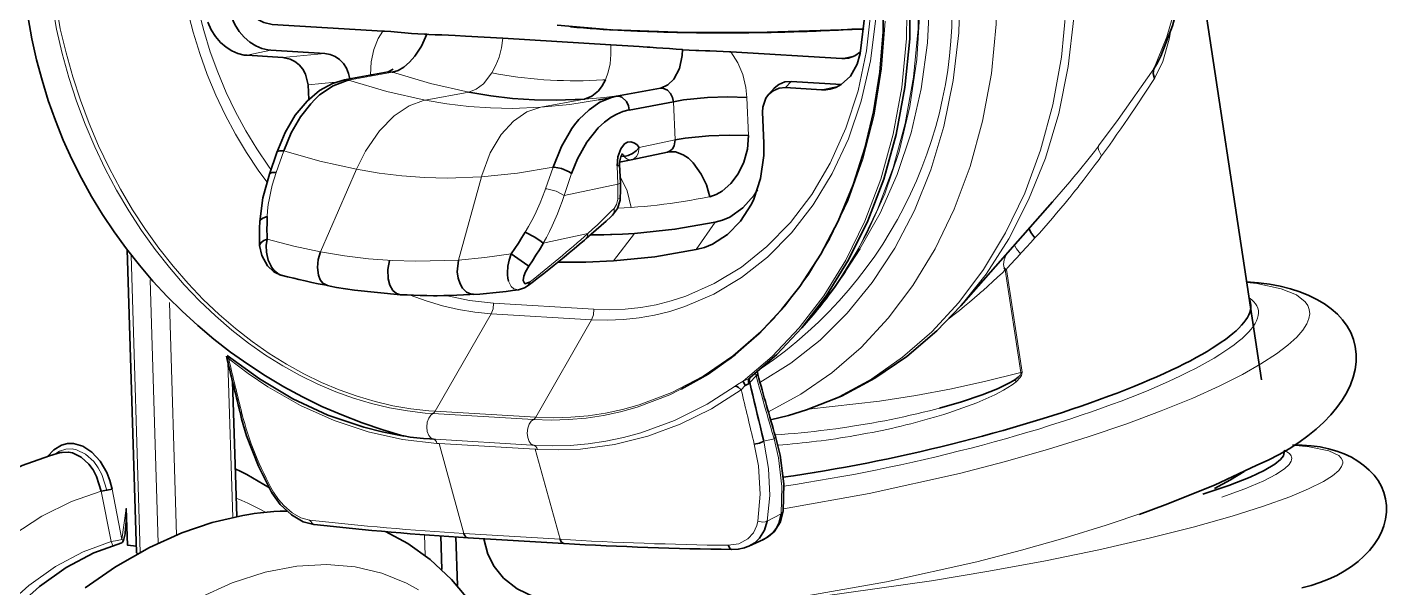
# Model space of a CAD drawing. Header units: millimetres. Extents: x 0 to 174, y 0 to 33.
# Drawn here: x 27.032 to 29.075, y 22.279 to 23.12 of the extents above; entities that cross this region are included whole.
import ezdxf

# ---------------------------------------------------------------- set-up
doc = ezdxf.new("R2010")
doc.units = ezdxf.units.MM
doc.layers.add('PDF2_형상', color=157, linetype='Continuous', true_color=0x405f80)

msp = doc.modelspace()

# ---------------------------------------------------------------- linework, layer by layer
at = {"layer": 'PDF2_형상', "color": 7, "lineweight": 13}
for points in [[(28.144, 22.5428), (28.1928, 22.5692), (28.2393, 22.6014), (28.2831, 22.6394), (28.3236, 22.6833), (28.3608, 22.7326), (28.394, 22.7872), (28.4228, 22.8468), (28.4467, 22.911), (28.4654, 22.979), (28.4785, 23.0504), (28.4856, 23.1244), (28.4865, 23.2003), (28.4861, 23.2114), (28.591, 23.2339), (28.4217, 27.4062, 0.371242), (27.789, 28.1911), (27.7931, 28.1917), (27.7969, 28.1917)], [(28.1471, 22.5308), (28.1735, 22.5374), (28.1996, 22.5453), (28.2503, 22.5658), (28.299, 22.5924), (28.3454, 22.6249), (28.389, 22.6631), (28.4296, 22.7071), (28.4667, 22.7565), (28.4997, 22.8114), (28.5285, 22.871), (28.5522, 22.9353), (28.5707, 23.0033), (28.5836, 23.0749), (28.5906, 23.149), (28.5914, 23.2249), (28.591, 23.2339), (28.5988, 23.2358), (28.604, 23.2378), (28.4347, 27.4103, 0.277903), (27.9915, 28.1425)], [(28.2106, 22.6879), (28.2471, 22.7356), (28.2797, 22.7885), (28.3079, 22.8464), (28.3314, 22.9089), (28.3494, 22.9753), (28.3619, 23.045), (28.3685, 23.1174), (28.3689, 23.1914), (28.3688, 23.1943), (28.3697, 23.195), (28.3707, 23.1956), (28.2012, 27.3679, 0.237947), (27.8571, 28.0228)], [(28.2608, 22.756), (28.2919, 22.8106), (28.3186, 22.8699), (28.3401, 22.9335), (28.3564, 23.001), (28.3668, 23.0715), (28.3712, 23.1444), (28.3707, 23.1956), (28.3857, 23.2062), (28.2164, 27.3786, 0.238475), (27.8886, 28.0021)], [(27.7854, 22.7372, 0.014819), (27.8731, 22.8103), (27.8728, 22.8063), (27.8708, 22.8029)], [(28.5131, 22.7929), (28.5164, 22.7875), (28.5222, 22.7801), (28.5076, 22.7644), (28.5028, 22.7588), (28.5014, 22.7568), (28.5013, 22.7562), (28.5246, 22.6024), (28.5237, 22.5972), (28.5219, 22.5942), (28.5156, 22.5879), (28.5096, 22.5832), (28.4969, 22.5753), (28.4839, 22.5685), (28.4567, 22.5564), (28.4147, 22.5414), (28.4071, 22.5389, -0.028634), (28.2929, 22.5107), (28.2742, 22.5074), (28.2737, 22.5072, -0.02337), (28.1582, 22.4928)], [(27.4017, 22.4224, -0.068703), (27.3542, 22.5406, -0.002103), (27.3344, 22.6222), (27.3635, 22.6003), (27.3932, 22.5803), (27.4421, 22.5525), (27.4924, 22.5301), (27.5435, 22.5131), (27.5951, 22.5015), (27.6468, 22.4956), (27.6485, 22.4954), (27.65, 22.4954)], [(27.8314, 22.3517, 0.012205), (28.0838, 22.3426), (28.0997, 22.345), (28.1133, 22.3524), (28.1215, 22.3613), (28.1269, 22.3725), (28.1283, 22.3788), (28.1318, 22.4192), (28.129, 22.4617), (28.1228, 22.4946, -0.00267), (28.1033, 22.5761), (28.0586, 22.5474), (28.0117, 22.5242), (27.9631, 22.5062), (27.9129, 22.4939), (27.8619, 22.4871), (27.8297, 22.4857), (27.7974, 22.4865), (27.7958, 22.4867), (27.7943, 22.4867), (27.8314, 22.3517), (27.6871, 22.3603), (27.65, 22.4954), (27.7943, 22.4867)], [(27.3992, 22.4215), (27.3993, 22.4215), (27.3994, 22.4215), (27.4003, 22.4218), (27.4017, 22.4224), (27.409, 22.4111), (27.4169, 22.4021), (27.4296, 22.3913), (27.4426, 22.384), (27.4558, 22.3804, 0.012911), (27.6871, 22.3603)]]:
    msp.add_lwpolyline(points, format="xyb", dxfattribs=at)
at = {"layer": 'PDF2_형상', "color": 7, "lineweight": 35}
for points in [[(27.5971, 22.5065, -0.342168), (27.024, 23.2646), (26.8547, 27.4369), (26.8544, 27.5015), (26.8587, 27.5653), (26.8678, 27.6278), (26.8812, 27.6886), (26.9006, 27.7508), (26.9249, 27.8103), (26.954, 27.8661), (26.984, 27.9129), (27.0176, 27.956), (27.0508, 27.9917), (27.0919, 28.0281), (27.1358, 28.0594), (27.1829, 28.0858), (27.2217, 28.1028), (27.2708, 28.1186), (27.291, 28.1233)], [(27.5661, 28.0844), (27.4156, 28.0935), (27.4072, 28.094), (27.4153, 28.0936), (27.5658, 28.0846, -0.37493), (28.1471, 27.3594), (28.3164, 23.1871), (28.3168, 23.1746), (28.3163, 23.1131), (28.3111, 23.0524), (28.3018, 22.9931), (28.2888, 22.9383), (28.2713, 22.8836), (28.2485, 22.8288), (28.2225, 22.7793), (28.1913, 22.7311), (28.1639, 22.6963), (28.1301, 22.6603), (28.094, 22.6283), (28.0535, 22.5994), (28.0133, 22.5767)], [(27.8471, 23.1207), (27.8568, 23.1197), (27.8667, 23.1189), (27.8764, 23.1181), (27.8863, 23.1174), (27.8961, 23.1167), (27.9058, 23.1161), (27.9081, 23.116), (27.9179, 23.1154), (27.9276, 23.1149), (27.9375, 23.1144), (27.9474, 23.114), (27.9476, 23.114), (27.9771, 23.1129), (27.9869, 23.1126), (27.9968, 23.1124), (28.0067, 23.1121), (28.0165, 23.1119), (28.0264, 23.1118), (28.0362, 23.1117), (28.0443, 23.1117), (28.0556, 23.1115), (28.0654, 23.1115), (28.0753, 23.1115), (28.0851, 23.1115), (28.0949, 23.1115), (28.1047, 23.1117), (28.1146, 23.1117), (28.1244, 23.1118), (28.1343, 23.1119), (28.1442, 23.1122), (28.1483, 23.1122), (28.1622, 23.1126, 0.007688), (28.2694, 23.1167), (28.126, 23.1121), (28.005, 23.1124), (27.9099, 23.1161), (28.0196, 23.1121), (28.1575, 23.1126), (28.2694, 23.1167), (28.2696, 23.1165), (28.1437, 23.1122), (28.0215, 23.1119), (27.9081, 23.116), (27.8272, 23.1228)], [(28.2811, 22.7876), (28.2608, 22.756, -0.03448), (28.2106, 22.6879), (28.1944, 22.669)], [(28.1353, 22.3508), (28.1403, 22.3532), (28.1528, 22.3629), (28.1622, 22.3776), (28.1662, 22.3936), (28.1671, 22.4347), (28.1615, 22.4778), (28.1546, 22.5061, -0.003026), (28.1281, 22.5989)], [(27.6935, 22.354, -0.013402), (27.4626, 22.3739), (27.4621, 22.3739), (27.4617, 22.374), (27.4558, 22.3804)], [(27.6871, 22.3603), (27.6881, 22.3578), (27.6894, 22.3557), (27.6911, 22.3544), (27.6929, 22.3539), (27.8372, 22.3453), (27.8375, 22.3453), (27.8376, 22.3453, 0.011671), (28.089, 22.3364), (28.0879, 22.3367), (28.086, 22.3383), (28.0838, 22.3426)]]:
    msp.add_lwpolyline(points, format="xyb", dxfattribs=at)
for points in [[(28.7329, 23.0767), (28.7501, 23.1221), (28.7639, 23.1721), (28.7736, 23.2276), (28.7781, 23.2842), (28.7778, 23.3297), (28.6085, 27.5022), (28.6081, 27.5114), (28.6025, 27.5675), (28.5921, 27.6226), (28.5757, 27.6806), (28.5572, 27.7293), (28.5336, 27.7783), (28.5082, 27.8211), (28.4858, 27.8529), (28.4614, 27.8829), (28.4349, 27.9108), (28.4081, 27.9353), (28.3665, 27.9665), (28.3371, 27.9844), (28.3064, 27.9999)], [(28.1872, 27.3603), (28.3565, 23.1879), (28.3568, 23.1775), (28.356, 23.1026), (28.3487, 23.0296), (28.3358, 22.9592), (28.3171, 22.8922), (28.2932, 22.8292), (28.2644, 22.7707), (28.2314, 22.7172), (28.1944, 22.669), (28.1567, 22.629), (28.116, 22.5938), (28.1154, 22.5933), (28.1151, 22.5929), (28.1144, 22.5915), (28.114, 22.5879), (28.1146, 22.585)], [(27.5161, 23.0424), (27.5143, 23.0506), (27.5111, 23.0583), (27.5065, 23.0654), (27.5006, 23.0714), (27.4939, 23.076), (27.4867, 23.079), (27.4785, 23.0806), (27.3976, 23.0854), (27.3932, 23.0858), (27.3839, 23.0881), (27.3749, 23.0919), (27.3658, 23.0976), (27.3576, 23.1049), (27.3501, 23.1137), (27.3436, 23.1239), (27.3383, 23.1351), (27.3346, 23.1471), (27.3325, 23.1554), (27.3204, 23.22), (27.3147, 23.2849), (27.3083, 23.4406)], [(27.3308, 23.4454), (27.3374, 23.2835), (27.3421, 23.2279), (27.3515, 23.1728), (27.3546, 23.1622), (27.3592, 23.1525), (27.3649, 23.1439), (27.3717, 23.1365), (27.3792, 23.131), (27.3871, 23.1269), (27.3993, 23.1242), (27.5658, 23.1142), (27.5667, 23.1142), (27.5676, 23.114)], [(28.7781, 23.2886), (28.8837, 22.5907)], [(28.289, 23.255), (28.2906, 23.2165), (28.291, 23.2064), (28.2894, 23.1424), (28.2818, 23.0806), (28.2774, 23.0644), (28.2671, 23.0465), (28.2532, 23.0339), (28.2453, 23.0297), (28.2368, 23.0271), (28.2303, 23.0261), (28.2235, 23.0261), (28.1699, 23.0293), (28.1601, 23.0285), (28.1513, 23.0247), (28.1444, 23.019)], [(27.4544, 23.0117), (27.4535, 23.0333), (27.4497, 23.0496), (27.4456, 23.0569), (27.4401, 23.0633), (27.4336, 23.0685), (27.4265, 23.0721), (27.4157, 23.0746), (27.3619, 23.0778), (27.3575, 23.0782), (27.3482, 23.0804), (27.3392, 23.0843), (27.3303, 23.09), (27.3221, 23.0972), (27.3144, 23.1061), (27.3081, 23.1162), (27.3028, 23.1275)], [(27.9828, 23.0286), (27.9933, 23.0336), (28.0021, 23.0422), (28.0104, 23.0582), (28.0147, 23.0774), (28.0153, 23.0864), (28.0054, 23.0871), (27.9957, 23.0878), (27.9858, 23.0885), (27.976, 23.0892), (27.9662, 23.0899), (27.9622, 23.0901), (27.9503, 23.091), (27.9076, 23.0936), (27.8268, 23.0986), (27.7457, 23.1033), (27.6894, 23.1065), (27.6739, 23.1074), (27.664, 23.1078), (27.6542, 23.1083), (27.6443, 23.1087), (27.6346, 23.1092), (27.6315, 23.1093), (27.6281, 23.1094), (27.6183, 23.11), (27.6085, 23.1107), (27.5986, 23.1115), (27.5875, 23.1125), (27.5778, 23.1133), (27.5679, 23.114), (27.5676, 23.1142)], [(27.6315, 23.1093), (27.6235, 23.0917), (27.6137, 23.0767), (27.6057, 23.0675), (27.5969, 23.0601), (27.5885, 23.0551), (27.58, 23.0525), (27.5769, 23.0531), (27.5738, 23.0529)], [(28.2871, 23.1172), (28.2772, 23.1169), (28.2696, 23.1167)], [(28.0153, 23.0862), (28.0251, 23.0857), (28.0349, 23.0851), (28.0397, 23.0849), (28.0497, 23.0844), (28.0564, 23.0843), (28.0663, 23.0839), (28.0761, 23.0835), (28.0858, 23.0831), (28.0868, 23.0829), (28.0878, 23.0829)], [(28.0876, 23.0829), (28.2542, 23.0729), (28.2592, 23.0729), (28.2642, 23.0736), (28.2737, 23.0772), (28.2822, 23.0832)], [(28.7233, 23.0431), (28.7215, 23.0504), (28.7224, 23.0574), (28.7275, 23.0657), (28.7319, 23.0746), (28.7328, 23.0764)], [(27.3953, 22.8994), (27.4065, 22.9322), (27.419, 22.9622), (27.4343, 22.9879), (27.4519, 23.0092), (27.4704, 23.0249), (27.4903, 23.0356), (27.5081, 23.0408), (27.5113, 23.041), (27.5143, 23.0403), (27.5122, 23.0399), (27.4912, 23.0322), (27.4708, 23.0183), (27.4707, 23.0182)], [(27.5735, 23.0529), (27.5078, 23.0408)], [(27.5496, 23.0485), (27.5472, 23.0486)], [(27.5738, 23.0531), (27.5812, 23.0568)], [(27.6944, 23.0225), (27.7274, 23.0171), (27.7603, 23.0132), (27.7929, 23.011), (27.8256, 23.0104), (27.8683, 23.0119), (27.8793, 23.0163), (27.8889, 23.0244), (27.8947, 23.0322), (27.8994, 23.0411)], [(28.2535, 23.034), (28.1783, 23.0386), (28.1686, 23.0378), (28.1596, 23.034), (28.1528, 23.0283), (28.1443, 23.019), (28.1403, 23.0135), (28.1356, 23), (28.1353, 22.9925), (28.1371, 22.9461), (28.1371, 22.9276), (28.1324, 22.8931), (28.1221, 22.8618), (28.1186, 22.8544), (28.1024, 22.8289), (28.0826, 22.8089), (28.0601, 22.7946), (28.0481, 22.7896), (28.0354, 22.7862), (27.9737, 22.7756), (27.9115, 22.7692), (27.87, 22.7672), (27.8282, 22.7675)], [(28.1118, 23.0146), (28.0831, 23.0153), (28.0526, 23.0143), (28.0168, 23.0108), (28.0017, 23.0082), (28.0003, 23.0147), (27.9971, 23.0207), (27.9925, 23.0253), (27.9856, 23.0285), (27.9819, 23.0285), (27.9162, 23.0164), (27.9201, 23.0163), (27.924, 23.0149), (27.9311, 23.0083), (27.9339, 23.0022), (27.9349, 22.9958)], [(27.4707, 23.0183), (27.4635, 23.0117), (27.4574, 23.0051), (27.4421, 22.9854), (27.4283, 22.9615), (27.4168, 22.9344), (27.4149, 22.9347), (27.4104, 22.9344), (27.4086, 22.934), (27.4069, 22.9329), (27.4065, 22.9322)], [(27.916, 23.0163), (27.9086, 23.0146), (27.8913, 23.0075), (27.8749, 22.9962), (27.8594, 22.9813), (27.8533, 22.9736), (27.8493, 22.9681), (27.8335, 22.9411), (27.821, 22.9101), (27.8226, 22.9101), (27.8338, 22.9079), (27.845, 22.9029), (27.8486, 22.9003), (27.8576, 22.9226), (27.8717, 22.9476), (27.8886, 22.9689), (27.8981, 22.9776), (27.9082, 22.9849), (27.9164, 22.9896), (27.9254, 22.9933), (27.9349, 22.996)], [(27.8893, 23.0108), (27.8989, 23.0126), (27.9086, 23.0147), (27.9128, 23.0156)], [(27.9349, 22.9957), (28.0017, 23.0081)], [(27.9244, 22.9299), (27.9268, 22.9282), (27.9275, 22.9262), (27.9336, 22.9274), (27.94, 22.9303), (27.9456, 22.9343), (27.9499, 22.9393), (27.9464, 22.9439), (27.9421, 22.9467), (27.9374, 22.9479), (27.9326, 22.9474), (27.9282, 22.9449), (27.9228, 22.9376), (27.9183, 22.9254), (27.9169, 22.9122), (27.9199, 22.9131), (27.9207, 22.9135), (27.9208, 22.9139), (27.921, 22.9193), (27.9224, 22.9253), (27.9253, 22.9307)], [(27.9208, 22.9176), (27.9306, 22.9194), (27.9382, 22.9211), (27.9383, 22.9211), (27.9924, 22.9326), (27.9965, 22.9343), (28, 22.9376), (28.0026, 22.9422), (28.004, 22.951), (28.0192, 22.9536), (28.0549, 22.9569), (28.0854, 22.9581), (28.1142, 22.9574), (28.1128, 22.9368), (28.1072, 22.9174), (28.0987, 22.9), (28.0878, 22.8853), (28.0746, 22.8738), (28.0656, 22.8689), (28.056, 22.8657), (28.051, 22.8833), (28.0433, 22.8997), (28.0311, 22.9167), (28.0239, 22.9233), (28.0161, 22.9286), (28.0046, 22.9328), (27.9931, 22.9328), (27.9926, 22.9326)], [(27.4054, 22.9018), (27.4036, 22.9019), (27.3997, 22.9018), (27.3968, 22.901), (27.3957, 22.9003), (27.3953, 22.8994), (27.3854, 22.8639), (27.3808, 22.8282), (27.3812, 22.8296), (27.3821, 22.8311), (27.3853, 22.8336), (27.3921, 22.8358)], [(27.7835, 22.7325), (27.7914, 22.7385), (27.7992, 22.7444), (27.8069, 22.7506), (27.8146, 22.7565), (27.8224, 22.7628), (27.83, 22.7689), (27.8376, 22.7751), (27.8453, 22.7814), (27.8528, 22.7876), (27.8603, 22.7939), (27.8679, 22.8003), (27.8708, 22.8029), (27.8783, 22.8093), (27.8857, 22.8158), (27.8931, 22.8224), (27.9004, 22.8289), (27.9076, 22.8356), (27.9101, 22.8379), (27.9175, 22.8479), (27.9215, 22.8606), (27.9218, 22.864), (27.9222, 22.8739), (27.9221, 22.8838), (27.9219, 22.8865), (27.9208, 22.9139)], [(27.8775, 22.8086), (27.8874, 22.8085), (27.8972, 22.8086), (27.9071, 22.8087), (27.9072, 22.8087), (27.9075, 22.8087), (27.9253, 22.8094), (27.9429, 22.8106), (28.0038, 22.8168), (28.064, 22.8272), (28.0753, 22.8304), (28.0861, 22.835), (28.1058, 22.8487), (28.1226, 22.8682), (28.1275, 22.876)], [(28.5704, 22.8579), (28.4326, 22.7018), (28.3967, 22.6644), (28.3517, 22.6261), (28.3039, 22.5933), (28.2536, 22.5665), (28.2012, 22.5457), (28.1744, 22.5375), (28.1471, 22.5308)], [(27.3808, 22.8282), (27.3806, 22.8183), (27.3804, 22.8085), (27.3804, 22.7986), (27.3807, 22.7922), (27.381, 22.794), (27.3829, 22.7971), (27.3869, 22.8), (27.3918, 22.8018)], [(27.3922, 22.836), (27.3918, 22.8261), (27.3917, 22.8163), (27.3918, 22.8064), (27.3919, 22.8018)], [(28.5439, 22.8037), (28.5378, 22.8121), (28.5357, 22.8163), (28.5353, 22.8181)], [(27.3919, 22.8019), (27.3907, 22.7922), (27.391, 22.7824), (27.3914, 22.78)], [(27.7014, 22.7189), (27.7112, 22.7196), (27.721, 22.7204), (27.7308, 22.7214), (27.7406, 22.7225), (27.7504, 22.7236), (27.7601, 22.7249), (27.7692, 22.7261), (27.7783, 22.729), (27.7836, 22.7325), (27.7846, 22.7337), (27.7854, 22.7372), (27.7787, 22.735), (27.7763, 22.7401), (27.7771, 22.7464), (27.7796, 22.7528), (27.7844, 22.7613), (27.7899, 22.7694), (27.7953, 22.7778), (27.8004, 22.7861), (27.8056, 22.7946), (27.8063, 22.7958)], [(27.7581, 22.7797), (27.7636, 22.7879), (27.769, 22.7961), (27.7743, 22.8044), (27.7792, 22.8125)], [(27.7793, 22.8125), (27.7936, 22.8049), (27.8032, 22.7985), (27.8063, 22.796)], [(27.9075, 22.8087), (27.9089, 22.8087), (27.9071, 22.8087)], [(27.1982, 22.33), (27.1968, 22.3306), (27.1964, 22.331), (27.1961, 22.3317), (27.1822, 22.7862)], [(27.3807, 22.7922), (27.3838, 22.7776), (27.3926, 22.7621), (27.4021, 22.7531), (27.4136, 22.7475)], [(27.3914, 22.7799), (27.3937, 22.7704), (27.3978, 22.7614), (27.3987, 22.7599), (27.4024, 22.755), (27.4099, 22.7489), (27.4133, 22.7475)], [(27.4722, 22.7831), (27.4688, 22.7715), (27.4676, 22.7594), (27.469, 22.7481), (27.4715, 22.7411), (27.4756, 22.7358), (27.4824, 22.7324), (27.4782, 22.7332), (27.4686, 22.7351), (27.4589, 22.7371), (27.4493, 22.7392), (27.4397, 22.7414), (27.4322, 22.7432), (27.4226, 22.7456), (27.4132, 22.7479)], [(27.7844, 22.7613), (27.7783, 22.766), (27.7582, 22.7797), (27.755, 22.7704), (27.7531, 22.7613), (27.7525, 22.7514), (27.7525, 22.7485), (27.7531, 22.7436), (27.7543, 22.7387)], [(27.5758, 22.7701), (27.5731, 22.7564), (27.5738, 22.7422), (27.5762, 22.7328), (27.5806, 22.725), (27.586, 22.7206), (27.5922, 22.7186), (27.6019, 22.7182), (27.6118, 22.7178), (27.6217, 22.7174), (27.6315, 22.7172), (27.6414, 22.7171), (27.6471, 22.7171), (27.6569, 22.7172), (27.6668, 22.7175), (27.6765, 22.7178), (27.6864, 22.7182), (27.6963, 22.7189), (27.7017, 22.7192)], [(27.6789, 22.7706), (27.6772, 22.7528), (27.6786, 22.7433), (27.6815, 22.7347), (27.6853, 22.7282), (27.691, 22.7224), (27.6979, 22.7194), (27.7014, 22.7192)], [(28.4993, 22.7557), (28.4979, 22.7588)], [(28.5013, 22.7562), (28.5003, 22.756), (28.4994, 22.7557)], [(27.5921, 22.7183), (27.5233, 22.7253), (27.496, 22.7296), (27.4868, 22.7313), (27.4824, 22.7324)], [(28.8675, 22.7057), (28.8667, 22.7082), (28.8656, 22.7107)], [(27.3318, 22.6272), (27.3803, 22.5922), (27.4308, 22.5624), (27.4833, 22.5381), (27.5372, 22.5197), (27.5646, 22.5128), (27.5919, 22.5075), (27.5971, 22.5067), (27.6068, 22.5051), (27.6165, 22.504), (27.6264, 22.5031), (27.6363, 22.5022), (27.6415, 22.5018)], [(27.3318, 22.6258), (27.3344, 22.6222), (27.3346, 22.6238)], [(28.1162, 22.5939), (28.1156, 22.5925), (28.1153, 22.5908), (28.116, 22.5871)], [(28.1275, 22.6031), (28.1281, 22.5989), (28.1279, 22.599), (28.1276, 22.599), (28.1272, 22.5987), (28.1256, 22.5971)], [(28.1281, 22.5989), (28.1281, 22.5989)], [(28.4006, 22.5485), (28.4335, 22.5581), (28.4649, 22.5686), (28.4875, 22.5775), (28.5065, 22.5867), (28.5135, 22.5908), (28.5188, 22.595)], [(27.3464, 22.3857), (27.3401, 22.5883)], [(28.0944, 22.5815), (28.0967, 22.5811), (28.0989, 22.58), (28.1033, 22.5761), (28.1093, 22.5826), (28.1144, 22.5851), (28.116, 22.5871), (28.1182, 22.5775), (28.1206, 22.5679), (28.1228, 22.5585), (28.1251, 22.5489), (28.1274, 22.5393), (28.1297, 22.5297), (28.1321, 22.5201), (28.1343, 22.5106), (28.1367, 22.501), (28.1372, 22.499), (28.1307, 22.4958), (28.1228, 22.4946)], [(28.1064, 22.589), (28.1093, 22.5825)], [(27.4621, 22.3738), (27.4463, 22.3779), (27.4285, 22.3882), (27.4117, 22.4037), (27.3992, 22.4215), (27.3789, 22.4614), (27.3611, 22.5069), (27.3535, 22.5324), (27.3513, 22.5426), (27.3515, 22.5421), (27.3528, 22.541), (27.3542, 22.5406)], [(27.0624, 22.476), (27.0722, 22.4861), (27.0835, 22.4929), (27.0924, 22.4953), (27.1015, 22.4954), (27.1157, 22.4914), (27.129, 22.4824), (27.1413, 22.4688), (27.1513, 22.4517), (27.156, 22.4397), (27.1593, 22.4268), (27.1517, 22.4251), (27.1431, 22.4236), (27.1361, 22.4457), (27.1308, 22.4556), (27.1244, 22.4643), (27.1131, 22.475), (27.1, 22.4814), (27.094, 22.4825), (27.0843, 22.4821), (27.0826, 22.4817)], [(26.7932, 22.2661), (26.826, 22.3093), (26.8601, 22.3476), (26.9017, 22.3861), (26.9437, 22.4181), (26.9853, 22.4432), (27.0246, 22.4621), (27.0653, 22.4769), (27.0818, 22.4817)], [(27.0825, 22.4817), (27.0819, 22.4815)], [(28.7958, 22.4193), (28.8347, 22.4324), (28.8668, 22.445), (28.8879, 22.4549), (28.9036, 22.4643), (28.9121, 22.4711), (28.9167, 22.4767), (28.9185, 22.4842), (28.9183, 22.4847), (28.9181, 22.4853)], [(28.9185, 22.4842), (28.9187, 22.4832)], [(27.3953, 22.4286), (27.3869, 22.4339), (27.3786, 22.439), (27.3701, 22.4439), (27.3614, 22.4486), (27.3526, 22.4532), (27.3442, 22.4574)], [(28.7393, 22.4033), (28.8133, 22.4329), (28.8768, 22.4626)], [(28.8133, 22.4279), (28.8371, 22.4407), (28.8578, 22.4532)], [(27.4214, 22.3939), (27.4115, 22.3936), (27.4018, 22.3931), (27.3919, 22.3924), (27.3821, 22.3914), (27.3724, 22.3901), (27.3647, 22.389), (27.3556, 22.3875), (27.3094, 22.3767), (27.2642, 22.3611), (27.2157, 22.3393), (27.1647, 22.3101), (27.119, 22.2786)], [(27.1738, 22.3464), (27.1742, 22.3465), (27.175, 22.3472), (27.1765, 22.3497), (27.1789, 22.3597), (27.1792, 22.3614), (27.1806, 22.3781), (27.1807, 22.3976), (27.1824, 22.3429), (27.1958, 22.3415)], [(28.1149, 22.3412), (28.1367, 22.3513), (28.1442, 22.3556), (28.1507, 22.3613), (28.1558, 22.3679), (28.1597, 22.3754), (28.1633, 22.3897)], [(28.7003, 22.3889), (28.7392, 22.4033)], [(28.1424, 22.3786), (28.1383, 22.3651), (28.1306, 22.3531), (28.1235, 22.3464), (28.1149, 22.3412), (28.1132, 22.3406), (28.1068, 22.3385)], [(27.6985, 22.2558), (27.6688, 22.2915), (27.6368, 22.3213), (27.6032, 22.3451), (27.5697, 22.3632)], [(27.6542, 22.3061), (27.6526, 22.3567)], [(27.6775, 22.2821), (27.6751, 22.3551)], [(27.7172, 22.3525), (27.7229, 22.3293), (27.7324, 22.3108), (27.7467, 22.2935), (27.7672, 22.2775), (27.7933, 22.2646), (27.8218, 22.2558), (27.8604, 22.2489), (27.9115, 22.2447), (27.9775, 22.2444), (28.0604, 22.2494), (28.0793, 22.2511)], [(27.8314, 22.3517), (27.8324, 22.349), (27.8338, 22.3471), (27.8372, 22.3453)], [(27.1739, 22.3464), (27.1319, 22.3311), (27.0906, 22.3093), (27.0503, 22.2807), (27.0114, 22.2456), (26.9749, 22.2038), (26.9411, 22.1557), (26.9111, 22.1017), (26.8856, 22.0426), (26.8649, 21.9793), (26.8608, 21.964)], [(28.089, 22.3361), (28.0987, 22.3368), (28.1083, 22.3389), (28.1131, 22.3407)]]:
    msp.add_lwpolyline(points, dxfattribs=at)
at = {"layer": 'PDF2_형상', "color": 7, "lineweight": 13}
for points in [[(28.6085, 27.5022), (28.6082, 27.5007), (28.6071, 27.4993), (28.6026, 27.4962), (28.7719, 23.3238), (28.604, 23.2378), (28.6049, 23.2093), (28.6024, 23.1342), (28.5939, 23.061), (28.5796, 22.9904), (28.5596, 22.9236), (28.5344, 22.8608), (28.5047, 22.8026), (28.4706, 22.7496), (28.4326, 22.7018)], [(28.2617, 27.3806), (28.431, 23.2082), (28.4317, 23.1851), (28.4296, 23.1115), (28.4214, 23.04), (28.4074, 22.9711), (28.3878, 22.9058), (28.3631, 22.8447), (28.3336, 22.7882), (28.2999, 22.7368), (28.2624, 22.6908), (28.2215, 22.6504), (28.1778, 22.6157), (28.1314, 22.5869)], [(28.2475, 27.3814), (28.4168, 23.209), (28.3979, 23.2086), (28.3899, 23.2075), (28.3857, 23.2062), (28.3864, 23.1681), (28.3829, 23.0967), (28.3733, 23.0276), (28.3581, 22.9614), (28.3372, 22.899), (28.3115, 22.841), (28.2811, 22.7876)], [(28.1151, 22.5931), (28.1064, 22.589), (28.1499, 22.626), (28.1903, 22.6688), (28.2272, 22.7169), (28.2603, 22.7706), (28.2889, 22.829), (28.3126, 22.8922), (28.3312, 22.9593), (28.3442, 23.0297), (28.3513, 23.1028), (28.3521, 23.1776), (28.3518, 23.1868), (28.3565, 23.1879), (28.3688, 23.1943), (28.1994, 27.3668)], [(28.5704, 22.8579), (28.5769, 22.8653), (28.5833, 22.8728), (28.5897, 22.8803), (28.5961, 22.8878), (28.6024, 22.8954), (28.6086, 22.9031), (28.6149, 22.9107), (28.621, 22.9183), (28.6271, 22.9261), (28.6331, 22.9337), (28.6392, 22.9417), (28.6394, 22.9421), (28.6686, 22.9813), (28.7224, 23.0574), (28.7418, 23.1056), (28.7567, 23.1571), (28.7667, 23.2111), (28.7718, 23.2669), (28.7719, 23.3238), (28.7764, 23.3268), (28.7775, 23.3283), (28.7778, 23.3297)], [(27.3976, 22.9065), (27.3942, 22.9114), (27.3765, 22.9374), (27.36, 22.9644), (27.3447, 22.9928), (27.3307, 23.0221), (27.3181, 23.0524), (27.3067, 23.0832), (27.2968, 23.1149), (27.2885, 23.1469), (27.2764, 23.2122), (27.2706, 23.2778), (27.269, 23.3161), (27.2775, 23.3157)], [(27.2706, 23.2778), (27.2629, 23.2779), (27.2546, 23.2776), (27.2604, 23.2111), (27.2726, 23.145), (27.281, 23.1125), (27.2908, 23.0804), (27.3022, 23.049), (27.315, 23.0182), (27.329, 22.9885), (27.3444, 22.9596), (27.361, 22.9319), (27.3786, 22.9054), (27.3915, 22.8878)], [(27.6599, 22.7174), (27.6957, 22.7097), (27.7317, 22.7057), (27.8822, 22.6967), (27.9058, 22.6961), (27.9293, 22.6971), (27.9525, 22.6996), (27.9754, 22.7036), (27.9979, 22.7093), (28.0201, 22.7164), (28.0629, 22.7353), (28.1037, 22.76), (28.1419, 22.7907), (28.1772, 22.8271), (28.209, 22.869), (28.2368, 22.9162), (28.2601, 22.9683), (28.2785, 23.0246), (28.2914, 23.0846), (28.2983, 23.1474), (28.2993, 23.2121), (28.2992, 23.2161), (28.2975, 23.2544), (28.2894, 23.255)], [(28.316, 23.1971), (28.3068, 23.2144), (28.3074, 23.1981), (28.3053, 23.1328), (28.2972, 23.0694), (28.2833, 23.0092), (28.264, 22.9526), (28.2397, 22.9006), (28.2111, 22.8533), (28.1785, 22.8114), (28.1425, 22.775), (28.1035, 22.7443), (28.0621, 22.7196), (28.0185, 22.7007), (27.9961, 22.6936), (27.9732, 22.6879), (27.95, 22.6839), (27.9265, 22.6814), (27.9026, 22.6804), (27.8788, 22.6811), (27.8815, 22.6883), (27.8822, 22.6967)], [(28.319, 23.129), (28.3139, 23.0574), (28.3026, 22.9881), (28.2858, 22.9221), (28.2636, 22.8599), (28.2364, 22.8022), (28.2049, 22.7494), (28.1693, 22.7018), (28.1303, 22.6599), (28.0881, 22.6235), (28.0432, 22.5931), (27.9961, 22.5685), (27.9471, 22.55), (27.9219, 22.5429), (27.8964, 22.5375), (27.8706, 22.5336), (27.8443, 22.5312), (27.8179, 22.5304), (27.7914, 22.5312), (27.7932, 22.5326), (27.7949, 22.5347), (27.6443, 22.5438), (27.6426, 22.5417), (27.6408, 22.5403), (27.6293, 22.5411), (27.6025, 22.5442), (27.5757, 22.5489), (27.5486, 22.5553), (27.5218, 22.5632), (27.4949, 22.5729), (27.4682, 22.5842), (27.4415, 22.5972), (27.4154, 22.6118), (27.3894, 22.6281), (27.3639, 22.646), (27.3389, 22.6656), (27.3144, 22.6867), (27.2907, 22.7094), (27.2676, 22.7336), (27.2453, 22.7593), (27.224, 22.7864), (27.2036, 22.8149), (27.1843, 22.8446), (27.1661, 22.8756), (27.1492, 22.9075), (27.1335, 22.9406), (27.1192, 22.9744), (27.1061, 23.0092), (27.0946, 23.0444), (27.0844, 23.0804), (27.076, 23.1168), (27.0635, 23.1903)], [(27.0693, 23.1911), (27.0817, 23.1176), (27.0903, 23.0814), (27.1003, 23.0456), (27.1118, 23.0103), (27.1249, 22.9757), (27.1392, 22.9418), (27.1549, 22.9089), (27.1718, 22.8769), (27.19, 22.8461), (27.2093, 22.8165), (27.2297, 22.7882), (27.251, 22.7613), (27.2733, 22.7356), (27.2962, 22.7115), (27.3201, 22.6887), (27.3444, 22.6678), (27.3694, 22.6483), (27.3949, 22.6306), (27.4208, 22.6143), (27.4469, 22.5999), (27.4736, 22.5869), (27.5001, 22.5758), (27.5271, 22.5663), (27.5539, 22.5583), (27.5808, 22.5521), (27.6076, 22.5475), (27.6344, 22.5444), (27.6443, 22.5438), (27.7282, 22.6901), (27.8788, 22.6811), (27.7949, 22.5347), (27.8214, 22.5339), (27.8478, 22.5347), (27.8738, 22.5371), (27.8996, 22.541), (27.9251, 22.5465), (27.9503, 22.5535), (27.9992, 22.5721), (28.0462, 22.5965), (28.0908, 22.6271), (28.1329, 22.6633), (28.1542, 22.6851)], [(27.5472, 23.0481), (27.5472, 23.0486), (27.5481, 23.0681), (27.5519, 23.0865), (27.5587, 23.1032), (27.5658, 23.1142)], [(27.7292, 23.0514), (27.7351, 23.0628), (27.7399, 23.075), (27.7435, 23.089), (27.7457, 23.1033)], [(28.2871, 23.1172), (28.2772, 23.1169), (28.2696, 23.1167)], [(28.6857, 22.9867), (28.6961, 23.0022), (28.7233, 23.0431), (28.736, 23.0685), (28.7454, 23.1018), (28.7458, 23.1039), (28.7475, 23.1135), (28.7478, 23.115)], [(28.7444, 23.1056), (28.7458, 23.1039)], [(27.3619, 23.0778), (27.3976, 23.0854)], [(27.6944, 23.0225), (27.7058, 23.0268), (27.7164, 23.0349), (27.7292, 23.0514), (27.7389, 23.0496), (27.7486, 23.0481), (27.7583, 23.0465), (27.7681, 23.0451), (27.7779, 23.044), (27.7876, 23.0429), (27.7975, 23.0419), (27.8072, 23.0412), (27.8171, 23.0406), (27.8269, 23.0401), (27.8368, 23.0399), (27.8465, 23.0396), (27.8564, 23.0396), (27.8662, 23.0397), (27.8761, 23.0399), (27.886, 23.0403), (27.8958, 23.0408), (27.8994, 23.0411), (27.9036, 23.0526), (27.9064, 23.0651), (27.9078, 23.0792), (27.9076, 23.0936)], [(28.0876, 23.0829), (28.0981, 23.0667), (28.1057, 23.0488), (28.1104, 23.0294), (28.1118, 23.0146), (28.1142, 22.9574)], [(27.4157, 23.0746), (27.4785, 23.0806)], [(28.2736, 23.0771), (28.2542, 23.0729)], [(27.7582, 22.7797), (27.7186, 22.7743), (27.6789, 22.7706), (27.7135, 22.8954), (27.6621, 22.8937), (27.6282, 22.8946), (27.5943, 22.8971), (27.5601, 22.9011), (27.526, 22.9068), (27.5396, 22.934), (27.5604, 22.9643), (27.5825, 22.9869), (27.605, 23.0019), (27.6268, 23.0099), (27.6289, 23.0103), (27.5714, 23.0233), (27.5143, 23.0403), (27.58, 23.0525), (27.6371, 23.0354), (27.6944, 23.0225), (27.6289, 23.0103), (27.6618, 23.0049), (27.6946, 23.0011), (27.7272, 22.9989), (27.7599, 22.9982), (27.8025, 22.9999), (27.8683, 23.0119), (27.8979, 23.0146), (27.9274, 23.0185)], [(27.4535, 23.0333), (27.4947, 23.0374)], [(28.1783, 23.0386), (28.1699, 23.0293)], [(28.2235, 23.0261), (28.2494, 23.0317)], [(27.8893, 23.0108), (27.8461, 23.0042), (27.8025, 22.9999), (27.7815, 22.9928), (27.7615, 22.9792), (27.7429, 22.9588), (27.7268, 22.9314), (27.714, 22.8974), (27.7135, 22.8954), (27.7675, 22.9011), (27.821, 22.9101), (27.8096, 22.8774)], [(27.9224, 22.9253), (27.9249, 22.9258), (27.9275, 22.9262), (27.93, 22.9236), (27.9328, 22.9218), (27.9356, 22.921), (27.9383, 22.9211), (27.9425, 22.9228), (27.946, 22.926), (27.9486, 22.9307), (27.9499, 22.9393), (28.004, 22.951), (28.0017, 23.0082)], [(28.5224, 22.7803), (28.5243, 22.7825), (28.5311, 22.7897), (28.5378, 22.7969), (28.5439, 22.8037), (28.5506, 22.811), (28.5571, 22.8183), (28.5636, 22.8258), (28.57, 22.8332), (28.5764, 22.8407), (28.5826, 22.8483), (28.589, 22.8558), (28.5951, 22.8635), (28.5961, 22.8647), (28.6024, 22.8724), (28.6085, 22.8801), (28.6103, 22.8824), (28.6163, 22.8901), (28.6222, 22.8979), (28.6282, 22.9058), (28.6342, 22.9138), (28.64, 22.9217), (28.6433, 22.9264), (28.6439, 22.9269), (28.6499, 22.9351), (28.6556, 22.9432), (28.6613, 22.9512), (28.6668, 22.9593), (28.6725, 22.9674), (28.6781, 22.9756), (28.6836, 22.9836), (28.6856, 22.9867)], [(28.6439, 22.9269), (28.6396, 22.935), (28.6387, 22.9387), (28.6394, 22.9421)], [(27.3918, 22.8018), (27.4319, 22.7915), (27.4722, 22.7831), (27.526, 22.9068), (27.4713, 22.9189), (27.4168, 22.9344), (27.4054, 22.9018)], [(27.3958, 22.9003), (27.3926, 22.891), (27.3899, 22.8815), (27.3874, 22.8719), (27.3854, 22.8624), (27.3836, 22.8526), (27.3824, 22.8429), (27.3814, 22.8332), (27.3812, 22.8296)], [(27.4056, 22.9018), (27.4024, 22.8924), (27.3997, 22.8829), (27.3974, 22.8735), (27.3954, 22.8637), (27.3937, 22.854), (27.3926, 22.8443), (27.3919, 22.8358)], [(27.8486, 22.9003), (27.8374, 22.8675), (27.8254, 22.874), (27.8114, 22.8774), (27.8096, 22.8774), (27.8087, 22.8747), (27.8053, 22.8656), (27.8015, 22.8564), (27.7976, 22.8474), (27.7935, 22.8385), (27.789, 22.8297), (27.7843, 22.821), (27.7793, 22.8125)], [(27.9124, 22.8478), (27.9088, 22.8442), (27.9017, 22.8372), (27.8946, 22.8304), (27.8875, 22.8236), (27.8803, 22.8169), (27.8731, 22.8103), (27.8063, 22.796), (27.811, 22.8046), (27.8156, 22.8133), (27.8197, 22.8221), (27.8238, 22.8311), (27.8276, 22.8401), (27.8311, 22.8494), (27.8344, 22.8586), (27.8374, 22.8675), (27.9181, 22.8847), (27.9169, 22.9122)], [(27.9219, 22.8865), (27.9218, 22.8861), (27.921, 22.8856), (27.9181, 22.8847), (27.9182, 22.8733), (27.9179, 22.8619), (27.9208, 22.8629), (27.9215, 22.8635), (27.9218, 22.864)], [(27.9381, 22.8494), (27.9322, 22.8747), (27.9217, 22.896)], [(27.9179, 22.8619), (27.9161, 22.854), (27.9124, 22.8478), (27.9126, 22.8438), (27.9118, 22.8401), (27.9101, 22.8379)], [(27.9178, 22.8483), (27.9275, 22.8487), (27.9374, 22.8494), (27.9381, 22.8494), (27.9479, 22.8503), (27.9576, 22.8511), (27.9675, 22.8521), (27.9772, 22.8531), (27.9871, 22.8543), (27.9968, 22.8556), (28.0065, 22.8569), (28.0163, 22.8585), (28.026, 22.86), (28.0357, 22.8618), (28.0453, 22.8636), (28.055, 22.8656), (28.056, 22.8657)], [(28.064, 22.8272), (28.0354, 22.7862)], [(27.9429, 22.8106), (27.9115, 22.7692)], [(27.1879, 22.7781), (27.2015, 22.3318)], [(27.4722, 22.7831), (27.5081, 22.7771), (27.5439, 22.7726), (27.5796, 22.7699), (27.6151, 22.7687), (27.6789, 22.7706)], [(28.5014, 22.7568), (28.4979, 22.7588), (28.4968, 22.7639), (28.4976, 22.7708), (28.5014, 22.7797)], [(28.204, 22.5467), (28.3107, 22.5587), (28.365, 22.5674), (28.4186, 22.5775), (28.4704, 22.5888), (28.5206, 22.6013), (28.5228, 22.6019), (28.4994, 22.7557), (28.495, 22.7515), (28.4879, 22.7449), (28.4807, 22.7382), (28.4733, 22.7315), (28.466, 22.725), (28.4622, 22.7217), (28.4608, 22.7204), (28.4533, 22.714), (28.4458, 22.7076), (28.4383, 22.7014), (28.4307, 22.6951), (28.4229, 22.689), (28.4153, 22.6829)], [(27.2285, 22.3456), (27.2164, 22.7407)], [(27.7692, 22.7261), (27.7621, 22.7275), (27.7582, 22.731), (27.7543, 22.7387)], [(28.1665, 22.3975), (28.2953, 22.4201), (28.4307, 22.4504), (28.4976, 22.4678), (28.5628, 22.4864), (28.6239, 22.5054), (28.6818, 22.525), (28.7333, 22.5442), (28.7806, 22.5635), (28.8201, 22.5814), (28.8553, 22.599), (28.8829, 22.6147), (28.9064, 22.6299), (28.9235, 22.6428), (28.9369, 22.6551), (28.9458, 22.6653), (28.9519, 22.675), (28.955, 22.6829), (28.9561, 22.6899), (28.9554, 22.6963), (28.9532, 22.7022), (28.9494, 22.7078), (28.9362, 22.7182), (28.9132, 22.7276), (28.8767, 22.7353), (28.8617, 22.7371)], [(27.6064, 22.7179), (27.6306, 22.7092), (27.6549, 22.7019), (27.6792, 22.6964), (27.7035, 22.6925), (27.7282, 22.6901), (27.731, 22.6974), (27.7317, 22.7057)], [(27.2453, 22.7069), (27.256, 22.3578)], [(27.3403, 22.3844), (27.3332, 22.6174)], [(28.116, 22.5871), (28.1256, 22.5971), (28.1282, 22.5876), (28.1308, 22.5782), (28.1336, 22.5687), (28.1363, 22.5593), (28.1389, 22.5499), (28.1417, 22.5403), (28.1444, 22.5308), (28.1471, 22.5214), (28.1499, 22.5119), (28.1526, 22.5025), (28.1526, 22.5024)], [(28.1249, 22.6008), (28.125, 22.599), (28.1256, 22.5971)], [(28.5188, 22.595), (28.5217, 22.5981), (28.5225, 22.5997), (28.5228, 22.6019), (28.5236, 22.6021), (28.5246, 22.6024)], [(27.7974, 22.4865), (27.7965, 22.4889), (27.7953, 22.4908), (27.7921, 22.4928), (27.7889, 22.4931), (27.6446, 22.5017), (27.6415, 22.5018), (27.6376, 22.5038), (27.6344, 22.5075), (27.6322, 22.5132), (27.6315, 22.5201), (27.6322, 22.5272), (27.6344, 22.5333), (27.6374, 22.5378), (27.6408, 22.5403), (27.7914, 22.5312), (27.7879, 22.5287), (27.785, 22.5243), (27.7829, 22.5182), (27.7821, 22.5111), (27.7829, 22.5042), (27.785, 22.4985), (27.7882, 22.4946), (27.7921, 22.4928), (27.8194, 22.4919), (27.8467, 22.4926), (27.8735, 22.495), (27.9001, 22.4989), (27.9265, 22.5043), (27.9525, 22.5113), (28.0032, 22.5297), (28.0521, 22.5542), (28.0944, 22.5815), (28.0979, 22.5839), (28.1064, 22.5889)], [(28.5135, 22.5908), (28.5156, 22.5879)], [(28.154, 22.5082), (28.1638, 22.5089), (28.1736, 22.5097), (28.1835, 22.5106), (28.1932, 22.5114), (28.2031, 22.5125), (28.2128, 22.5135), (28.2225, 22.5147), (28.2324, 22.5158), (28.2356, 22.5163), (28.2453, 22.5176), (28.255, 22.519), (28.2647, 22.5204), (28.2674, 22.5208), (28.27, 22.5213), (28.2797, 22.5228), (28.2894, 22.5243), (28.299, 22.526), (28.3087, 22.5278), (28.3185, 22.5296), (28.3281, 22.5315), (28.3378, 22.5335), (28.3474, 22.5356), (28.3569, 22.5378), (28.3665, 22.54), (28.3761, 22.5422), (28.3857, 22.5446), (28.3951, 22.5471), (28.3969, 22.5476), (28.4006, 22.5486)], [(27.6468, 22.4956), (27.646, 22.4979), (27.6447, 22.4999), (27.6432, 22.5012), (27.6415, 22.5018)], [(28.0782, 22.251), (28.2224, 22.2657), (28.3885, 22.2892), (28.4747, 22.3036), (28.5596, 22.3194), (28.6399, 22.336), (28.7154, 22.3532), (28.7811, 22.3699), (28.84, 22.3864), (28.8867, 22.4011), (28.9264, 22.4154), (28.9544, 22.4272), (28.9767, 22.4383), (28.9903, 22.4469), (28.9996, 22.4549), (29.0039, 22.4607), (29.0057, 22.4656), (29.0058, 22.4676), (29.0054, 22.4696), (29.0035, 22.4735), (28.9997, 22.4772), (28.985, 22.4842), (28.9554, 22.4903), (28.9304, 22.4929)], [(28.1283, 22.3788), (28.1358, 22.3774), (28.1394, 22.3776), (28.1424, 22.3786), (28.146, 22.4172), (28.1443, 22.4576), (28.1372, 22.499), (28.1526, 22.5022), (28.1543, 22.5043), (28.1546, 22.5061)], [(28.1424, 22.3786), (28.1633, 22.3897), (28.1644, 22.431), (28.1593, 22.474), (28.1526, 22.5022)], [(27.1517, 22.4251), (27.144, 22.4488), (27.1385, 22.459), (27.1318, 22.4682), (27.1197, 22.4793), (27.106, 22.4861), (27.0996, 22.4874), (27.0899, 22.4869), (27.0807, 22.4839), (27.0735, 22.4793)], [(28.8242, 22.4149), (28.859, 22.4274), (28.8874, 22.4393), (28.9054, 22.4486), (28.9185, 22.4574), (28.9251, 22.4638), (28.9285, 22.4689), (28.929, 22.471), (28.9293, 22.4731), (28.929, 22.475), (28.9283, 22.4768), (28.9257, 22.4803), (28.9179, 22.4853)], [(26.8911, 22.2321), (26.9285, 22.2804), (26.9685, 22.3224), (27.0106, 22.3576), (27.0539, 22.3863), (27.0983, 22.4082), (27.1431, 22.4236), (27.1579, 22.3481), (27.116, 22.3328), (27.0746, 22.311), (27.0343, 22.2824), (26.9954, 22.2472)], [(27.1593, 22.4268), (27.1742, 22.3513), (27.1676, 22.3499), (27.1579, 22.3481), (27.1607, 22.3424)], [(27.3894, 22.3921), (27.3808, 22.3968), (27.3721, 22.4014), (27.3632, 22.4056), (27.3542, 22.4096), (27.3456, 22.4131)], [(27.1765, 22.3499), (27.1742, 22.3513), (27.1807, 22.3976)], [(28.0796, 22.2511), (28.1931, 22.2653), (28.3214, 22.2878), (28.4568, 22.3178), (28.5237, 22.3351), (28.589, 22.3536), (28.6506, 22.3726), (28.7086, 22.3922), (28.7393, 22.4033)], [(28.1633, 22.3899), (28.1662, 22.3936)], [(27.6283, 22.3585), (27.6293, 22.3271)], [(27.6189, 22.2758), (27.6013, 22.2856), (27.564, 22.3008), (27.524, 22.3103), (27.4814, 22.3139), (27.4364, 22.3114), (27.389, 22.3022), (27.3397, 22.2864), (27.2889, 22.2632)]]:
    msp.add_lwpolyline(points, dxfattribs=at)
at = {"layer": 'PDF2_형상', "color": 7, "lineweight": 35}
msp.add_lwpolyline([(28.2694, 23.1168), (28.2772, 23.1171), (28.2871, 23.1174), (28.2772, 23.1171)], close=True, dxfattribs=at)
at = {"layer": 'PDF2_형상', "color": 7, "lineweight": 13}
msp.add_arc((27.7667, 23.1483), 0.6529, 304.1879, 5.3397, dxfattribs=at)
at = {"layer": 'PDF2_형상', "color": 7, "lineweight": 35}
msp.add_arc((41.3862, 25.9798), 14.4497, 193.41853, 193.76075, dxfattribs=at)
for centre, major_axis, ratio, start_param, end_param in [((28.78, 22.5835), (0.2433, 0.0627), 0.580991, 4.9681, 7.367588), ((28.3489, 22.5862), (0.5186, 0.1195), 0.198232, 4.307378, 6.283466), ((28.9182, 22.3836), (0.1521, 0.0271), 0.697268, 4.758344, 7.650243)]:
    msp.add_ellipse(centre, major_axis=major_axis, ratio=ratio, start_param=start_param, end_param=end_param, dxfattribs=at)
at = {"layer": 'PDF2_형상', "color": 7, "lineweight": 13}
msp.add_ellipse((28.3494, 22.5752), major_axis=(0.5294, 0.1215), ratio=0.198146, start_param=4.316095, end_param=6.469264, dxfattribs=at)

doc.saveas('drawing.dxf')
